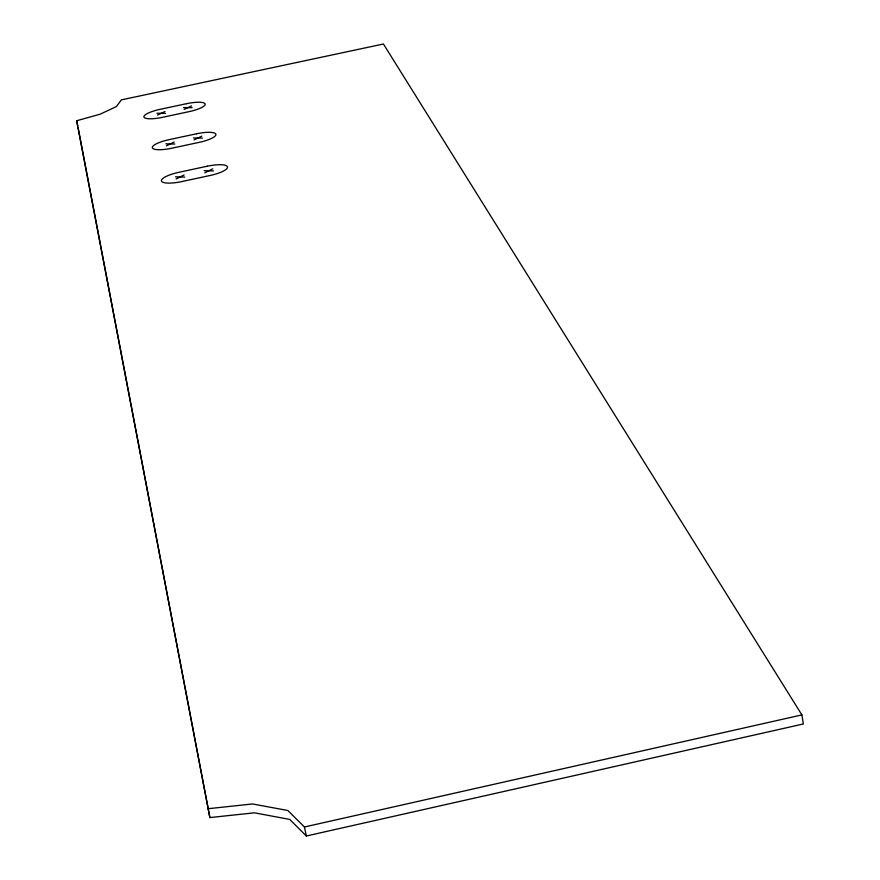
<?xml version="1.0" encoding="UTF-8"?>
<svg xmlns="http://www.w3.org/2000/svg" width="880" height="880" viewBox="0 0 880 880"><rect width="100%" height="100%" fill="white"/><g stroke="black" fill="none" stroke-linecap="round" stroke-linejoin="round"><path stroke-width="1.32" d="M204.853 172.788L212.751 168.817M176.121 178.959L184.096 174.966M194.117 139.898L201.74 136.158M166.463 145.816L174.163 142.054M184.151 109.406L191.532 105.864M157.509 115.093L164.945 111.54M76.648 120.747L100.045 114.224L116.402 106.568L121.363 99.88L383.438 44L801.889 714.912L803.352 723.965L306.35 836L289.74 819.423L254.474 812.812L209.869 817.575L76.648 120.747L77.77 125.873M207.911 808.742L252.549 803.957L287.826 810.502L304.436 826.98L801.889 714.912M183.557 107.569L192.148 107.701M156.97 113.245L165.506 113.388M193.468 137.929L202.4 138.127M165.891 143.836L174.768 144.045M204.16 170.654L213.466 170.94M175.505 176.814L184.745 177.111M304.436 826.98L306.35 836M78.034 127.226L209.869 817.575M207.284 166.21L178.75 172.337A19.085 4.829 -11.8 0 0 161.469 180.983A19.085 4.829 -11.8 0 0 181.5 181.632L210.342 175.439A19.074 4.829 -11.7 0 0 227.447 166.826A19.074 4.829 -11.7 0 0 207.284 166.21M186.538 103.686L160.05 109.34A17.699 4.158 -11.8 0 0 143.935 117.029A17.699 4.158 -11.8 0 0 162.426 117.337L189.167 111.617A17.688 4.147 -11.7 0 0 205.139 103.961A17.688 4.147 -11.7 0 0 186.538 103.686M196.515 133.782L169.048 139.656A18.37 4.477 -11.8 0 0 152.361 147.807A18.37 4.477 -11.8 0 0 171.6 148.258L199.353 142.318A18.348 4.466 -11.7 0 0 215.875 134.211A18.348 4.466 -11.7 0 0 196.515 133.782"/></g></svg>
